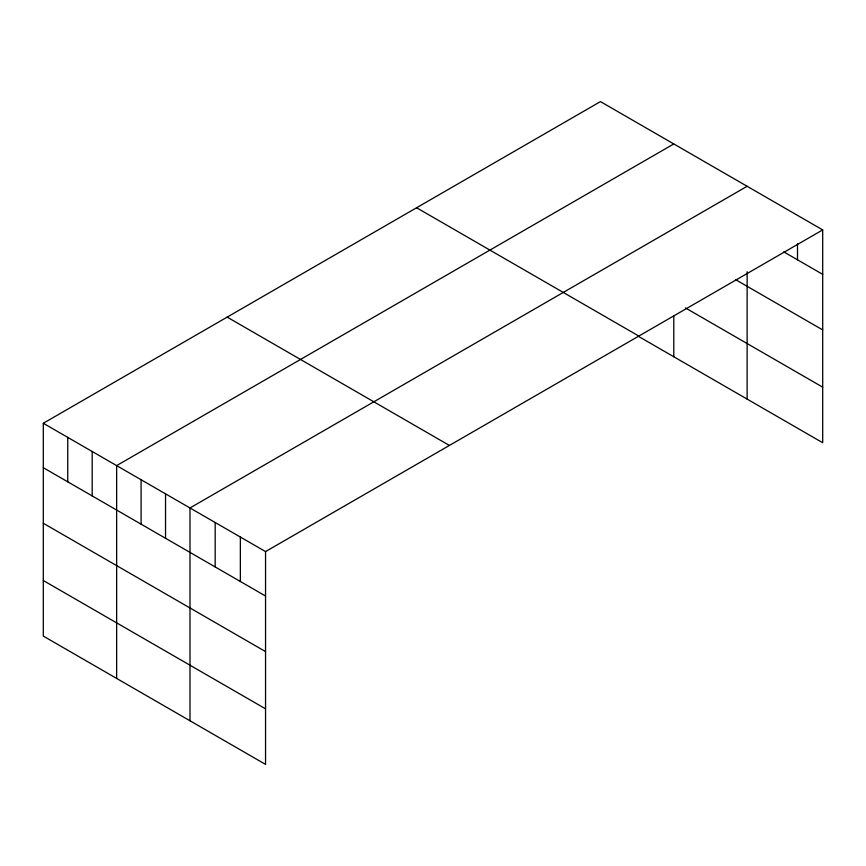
<?xml version="1.0" encoding="UTF-8"?>
<svg xmlns="http://www.w3.org/2000/svg" width="866" height="866" viewBox="0 0 866 866"><rect width="100%" height="100%" fill="white"/><g stroke="black" fill="none" stroke-linecap="round" stroke-linejoin="round"><path stroke-width="1.3" d="M43.3 423.268L265.548 551.588L265.548 764.397L43.3 636.088L43.3 423.268L600.452 101.603L822.7 229.912L822.7 442.732L637.701 335.921M673.791 143.94L116.639 465.616L116.639 678.424M747.131 186.287L189.99 507.952L189.99 720.772M265.548 551.588L822.7 229.912M783.773 251.887L822.7 274.36M735.494 279.577L822.7 329.924M685.428 307.917L822.7 387.167M416.589 207.753L638.837 336.062M227.163 317.118L449.411 445.438M43.3 467.705L265.548 596.024M43.3 523.27L265.548 651.589M43.3 580.523L265.548 708.832M797.51 243.649L797.51 259.811M747.131 271.74L747.131 399.107M673.791 315.754L673.791 356.76M240.358 537.039L240.358 581.476M215.179 522.501L215.179 566.938M165.536 493.837L165.536 538.284M141.093 479.721L141.093 524.168M92.197 451.5L92.197 495.937M67.743 437.384L67.743 481.821"/></g></svg>
